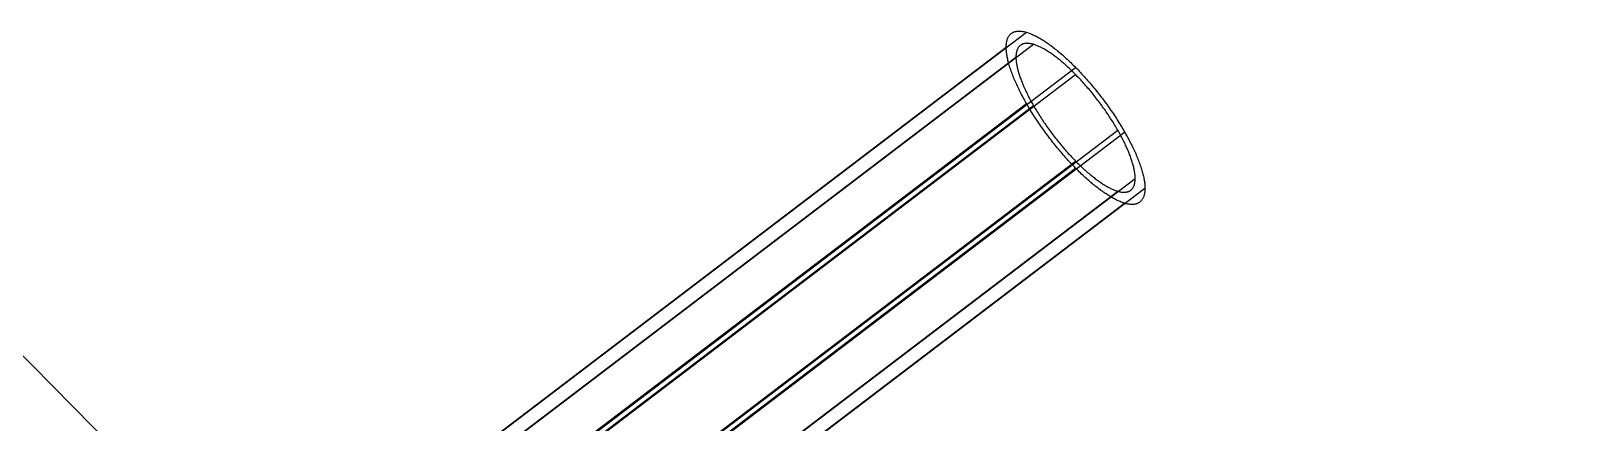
# Model space of a CAD drawing. Extents: x 0.1 to 1.91, y 6.56 to 8.08.
# Drawn here: x 1.3004 to 1.5954, y 7.9227 to 7.9969 of the extents above; entities that cross this region are included whole.
import ezdxf

# ---------------------------------------------------------------- set-up
doc = ezdxf.new("R2010")
doc.units = 0
doc.layers.get('0').update_dxf_attribs({"linetype": 'CONTINUOUS'})

msp = doc.modelspace()

# ---------------------------------------------------------------- linework, layer by layer
at = {"color": 1}
for points in [[(1.31775, 7.86643, -0.88474), (1.48889, 7.99672, -0.95507)], [(1.51132, 7.96715, -0.95525), (1.51131, 7.96699, -0.95556), (1.51131, 7.96683, -0.95587), (1.5113, 7.96667, -0.95619), (1.51128, 7.96652, -0.9565), (1.51127, 7.96637, -0.95682), (1.51124, 7.96623, -0.95714), (1.51122, 7.96609, -0.95746), (1.51119, 7.96596, -0.95778), (1.51116, 7.96583, -0.95811), (1.51112, 7.9657, -0.95843), (1.51108, 7.96558, -0.95876), (1.51103, 7.96546, -0.95908), (1.51098, 7.96535, -0.95941), (1.51093, 7.96524, -0.95974), (1.51087, 7.96514, -0.96007), (1.51081, 7.96504, -0.9604), (1.51074, 7.96495, -0.96073), (1.51067, 7.96486, -0.96107), (1.5106, 7.96478, -0.9614), (1.51052, 7.9647, -0.96173), (1.51044, 7.96462, -0.96207), (1.51036, 7.96455, -0.9624), (1.51027, 7.96449, -0.96273), (1.51018, 7.96443, -0.96306), (1.51009, 7.96437, -0.9634), (1.50999, 7.96432, -0.96373), (1.50988, 7.96428, -0.96406), (1.50978, 7.96424, -0.96439), (1.50967, 7.9642, -0.96473), (1.50956, 7.96417, -0.96506), (1.50944, 7.96415, -0.96539), (1.50932, 7.96413, -0.96571), (1.5092, 7.96411, -0.96604), (1.50907, 7.9641, -0.96637), (1.50894, 7.9641, -0.96669), (1.50881, 7.9641, -0.96702), (1.50867, 7.9641, -0.96734), (1.50853, 7.96411, -0.96766), (1.50839, 7.96413, -0.96798), (1.50824, 7.96415, -0.9683), (1.50809, 7.96417, -0.96862), (1.50794, 7.9642, -0.96893), (1.50779, 7.96424, -0.96924), (1.50763, 7.96428, -0.96955), (1.50747, 7.96432, -0.96986), (1.5073, 7.96437, -0.97017), (1.50714, 7.96443, -0.97047), (1.50697, 7.96449, -0.97077), (1.5068, 7.96455, -0.97107), (1.50662, 7.96462, -0.97137), (1.50645, 7.96469, -0.97166), (1.50627, 7.96477, -0.97195), (1.50608, 7.96486, -0.97224), (1.5059, 7.96495, -0.97252), (1.50571, 7.96504, -0.97281), (1.50552, 7.96514, -0.97308), (1.50533, 7.96524, -0.97336), (1.50514, 7.96535, -0.97363), (1.50494, 7.96546, -0.9739), (1.50475, 7.96557, -0.97417), (1.50455, 7.9657, -0.97443), (1.50435, 7.96582, -0.97468), (1.50414, 7.96595, -0.97494), (1.50394, 7.96609, -0.97519), (1.50373, 7.96622, -0.97544), (1.50352, 7.96637, -0.97568), (1.50331, 7.96652, -0.97592), (1.5031, 7.96667, -0.97615), (1.50289, 7.96682, -0.97638), (1.50267, 7.96698, -0.97661), (1.50245, 7.96715, -0.97683), (1.50224, 7.96732, -0.97705), (1.50202, 7.96749, -0.97726), (1.5018, 7.96766, -0.97747), (1.50158, 7.96784, -0.97767), (1.50136, 7.96803, -0.97787), (1.50113, 7.96822, -0.97806), (1.50091, 7.96841, -0.97825), (1.50068, 7.9686, -0.97844), (1.50046, 7.9688, -0.97862), (1.50023, 7.96901, -0.97879), (1.50001, 7.96921, -0.97896), (1.49978, 7.96942, -0.97913), (1.49955, 7.96963, -0.97929), (1.49932, 7.96985, -0.97944), (1.49909, 7.97007, -0.97959), (1.49886, 7.97029, -0.97974), (1.49864, 7.97052, -0.97988), (1.49841, 7.97075, -0.98001), (1.49818, 7.97098, -0.98014), (1.49795, 7.97121, -0.98026), (1.49772, 7.97145, -0.98038), (1.49749, 7.97169, -0.98049), (1.49726, 7.97193, -0.9806), (1.49703, 7.97218, -0.9807), (1.4968, 7.97243, -0.9808), (1.49658, 7.97268, -0.98089), (1.49635, 7.97293, -0.98097), (1.49612, 7.97319, -0.98105), (1.49589, 7.97344, -0.98113), (1.49567, 7.9737, -0.98119), (1.49544, 7.97397, -0.98125), (1.49522, 7.97423, -0.98131), (1.495, 7.9745, -0.98136), (1.49478, 7.97476, -0.98141), (1.49455, 7.97503, -0.98145), (1.49433, 7.9753, -0.98148), (1.49412, 7.97558, -0.98151), (1.4939, 7.97585, -0.98153), (1.49368, 7.97613, -0.98154), (1.49347, 7.9764, -0.98155), (1.49325, 7.97668, -0.98156), (1.49304, 7.97696, -0.98156), (1.49283, 7.97724, -0.98155), (1.49262, 7.97752, -0.98153), (1.49242, 7.9778, -0.98152), (1.49221, 7.97809, -0.98149), (1.49201, 7.97837, -0.98146), (1.49181, 7.97865, -0.98142), (1.49161, 7.97894, -0.98138), (1.49141, 7.97923, -0.98133), (1.49121, 7.97951, -0.98128), (1.49102, 7.9798, -0.98122), (1.49083, 7.98008, -0.98115), (1.49064, 7.98037, -0.98108), (1.49045, 7.98066, -0.98101), (1.49027, 7.98094, -0.98092), (1.49009, 7.98123, -0.98084), (1.48991, 7.98152, -0.98074), (1.48973, 7.9818, -0.98064), (1.48956, 7.98209, -0.98054), (1.48938, 7.98237, -0.98043), (1.48922, 7.98266, -0.98031), (1.48905, 7.98294, -0.98019), (1.48889, 7.98322, -0.98007), (1.48872, 7.98351, -0.97993), (1.48857, 7.98379, -0.9798), (1.48841, 7.98407, -0.97966), (1.48826, 7.98435, -0.97951), (1.48811, 7.98463, -0.97936), (1.48796, 7.9849, -0.9792), (1.48782, 7.98518, -0.97903), (1.48768, 7.98545, -0.97887), (1.48755, 7.98572, -0.97869), (1.48741, 7.986, -0.97852), (1.48728, 7.98627, -0.97833), (1.48716, 7.98653, -0.97814), (1.48703, 7.9868, -0.97795), (1.48691, 7.98706, -0.97775), (1.4868, 7.98732, -0.97755), (1.48668, 7.98758, -0.97735), (1.48657, 7.98784, -0.97714), (1.48647, 7.9881, -0.97692), (1.48637, 7.98835, -0.9767), (1.48627, 7.9886, -0.97648), (1.48617, 7.98885, -0.97625), (1.48608, 7.98909, -0.97602), (1.48599, 7.98934, -0.97578), (1.48591, 7.98958, -0.97554), (1.48583, 7.98982, -0.97529), (1.48575, 7.99005, -0.97504), (1.48568, 7.99028, -0.97479), (1.48561, 7.99051, -0.97454), (1.48555, 7.99074, -0.97428), (1.48548, 7.99096, -0.97401), (1.48543, 7.99118, -0.97374), (1.48537, 7.9914, -0.97347), (1.48532, 7.99161, -0.9732), (1.48528, 7.99182, -0.97292), (1.48524, 7.99203, -0.97264), (1.4852, 7.99223, -0.97236), (1.48516, 7.99243, -0.97207), (1.48513, 7.99262, -0.97178), (1.48511, 7.99281, -0.97149), (1.48509, 7.993, -0.9712), (1.48507, 7.99319, -0.9709), (1.48505, 7.99337, -0.9706), (1.48504, 7.99354, -0.9703), (1.48504, 7.99372, -0.96999), (1.48504, 7.99389, -0.96968), (1.48504, 7.99405, -0.96937), (1.48504, 7.99421, -0.96906), (1.48505, 7.99437, -0.96875), (1.48507, 7.99452, -0.96843), (1.48509, 7.99467, -0.96812), (1.48511, 7.99481, -0.9678), (1.48513, 7.99495, -0.96748), (1.48516, 7.99508, -0.96715), (1.4852, 7.99521, -0.96683), (1.48524, 7.99534, -0.9665), (1.48528, 7.99546, -0.96618), (1.48532, 7.99558, -0.96585), (1.48537, 7.99569, -0.96552), (1.48543, 7.9958, -0.96519), (1.48548, 7.9959, -0.96486), (1.48555, 7.996, -0.96453), (1.48561, 7.99609, -0.9642), (1.48568, 7.99618, -0.96387), (1.48575, 7.99626, -0.96354), (1.48583, 7.99634, -0.9632), (1.48591, 7.99642, -0.96287), (1.48599, 7.99649, -0.96254), (1.48608, 7.99655, -0.9622), (1.48617, 7.99661, -0.96187), (1.48627, 7.99667, -0.96154), (1.48637, 7.99672, -0.96121), (1.48647, 7.99676, -0.96087), (1.48657, 7.9968, -0.96054), (1.48668, 7.99684, -0.96021), (1.4868, 7.99687, -0.95988), (1.48691, 7.99689, -0.95955), (1.48703, 7.99691, -0.95922), (1.48716, 7.99693, -0.95889), (1.48728, 7.99694, -0.95857), (1.48741, 7.99694, -0.95824), (1.48755, 7.99694, -0.95792), (1.48768, 7.99694, -0.95759), (1.48782, 7.99693, -0.95727), (1.48796, 7.99691, -0.95695), (1.48811, 7.99689, -0.95664), (1.48826, 7.99687, -0.95632), (1.48841, 7.99684, -0.956), (1.48857, 7.9968, -0.95569), (1.48872, 7.99676, -0.95538), (1.48889, 7.99672, -0.95507), (1.48905, 7.99667, -0.95477), (1.48922, 7.99661, -0.95446), (1.48938, 7.99655, -0.95416), (1.48956, 7.99649, -0.95386), (1.48973, 7.99642, -0.95357), (1.48991, 7.99635, -0.95327), (1.49009, 7.99627, -0.95298), (1.49027, 7.99618, -0.9527), (1.49045, 7.99609, -0.95241), (1.49064, 7.996, -0.95213), (1.49083, 7.9959, -0.95185), (1.49102, 7.9958, -0.95158), (1.49121, 7.99569, -0.9513), (1.49141, 7.99558, -0.95104), (1.49161, 7.99547, -0.95077), (1.49181, 7.99534, -0.95051), (1.49201, 7.99522, -0.95025), (1.49221, 7.99509, -0.95), (1.49242, 7.99495, -0.94975), (1.49262, 7.99482, -0.9495), (1.49283, 7.99467, -0.94926), (1.49304, 7.99452, -0.94902), (1.49325, 7.99437, -0.94878), (1.49347, 7.99422, -0.94855), (1.49368, 7.99406, -0.94833), (1.4939, 7.99389, -0.94811), (1.49412, 7.99372, -0.94789), (1.49433, 7.99355, -0.94768), (1.49455, 7.99338, -0.94747), (1.49478, 7.99319, -0.94726), (1.495, 7.99301, -0.94707), (1.49522, 7.99282, -0.94687), (1.49544, 7.99263, -0.94668), (1.49567, 7.99244, -0.9465), (1.49589, 7.99224, -0.94632), (1.49612, 7.99203, -0.94614), (1.49635, 7.99183, -0.94597), (1.49658, 7.99162, -0.94581), (1.4968, 7.99141, -0.94565), (1.49703, 7.99119, -0.94549), (1.49726, 7.99097, -0.94534), (1.49749, 7.99075, -0.9452), (1.49772, 7.99052, -0.94506), (1.49795, 7.99029, -0.94492), (1.49818, 7.99006, -0.9448), (1.49841, 7.98983, -0.94467), (1.49864, 7.98959, -0.94455), (1.49886, 7.98935, -0.94444), (1.49909, 7.98911, -0.94433), (1.49932, 7.98886, -0.94423), (1.49955, 7.98861, -0.94414), (1.49978, 7.98836, -0.94405), (1.50001, 7.98811, -0.94396), (1.50023, 7.98785, -0.94388), (1.50046, 7.98759, -0.94381), (1.50068, 7.98734, -0.94374), (1.50091, 7.98707, -0.94368), (1.50113, 7.98681, -0.94362), (1.50136, 7.98654, -0.94357), (1.50158, 7.98628, -0.94353), (1.5018, 7.98601, -0.94349), (1.50202, 7.98574, -0.94346), (1.50224, 7.98546, -0.94343), (1.50245, 7.98519, -0.94341), (1.50267, 7.98491, -0.94339), (1.50289, 7.98464, -0.94338), (1.5031, 7.98436, -0.94338), (1.50331, 7.98408, -0.94338), (1.50352, 7.9838, -0.94339), (1.50373, 7.98352, -0.9434), (1.50394, 7.98324, -0.94342), (1.50414, 7.98295, -0.94345), (1.50435, 7.98267, -0.94348), (1.50455, 7.98238, -0.94351), (1.50475, 7.9821, -0.94356), (1.50494, 7.98181, -0.9436), (1.50514, 7.98153, -0.94366), (1.50533, 7.98124, -0.94372), (1.50552, 7.98096, -0.94378), (1.50571, 7.98067, -0.94385), (1.5059, 7.98038, -0.94393), (1.50608, 7.9801, -0.94401), (1.50627, 7.97981, -0.9441), (1.50645, 7.97952, -0.94419), (1.50662, 7.97924, -0.94429), (1.5068, 7.97895, -0.9444), (1.50697, 7.97867, -0.94451), (1.50714, 7.97838, -0.94462), (1.5073, 7.9781, -0.94474), (1.50747, 7.97782, -0.94487), (1.50763, 7.97753, -0.945), (1.50779, 7.97725, -0.94514), (1.50794, 7.97697, -0.94528), (1.50809, 7.97669, -0.94543), (1.50824, 7.97641, -0.94558), (1.50839, 7.97614, -0.94574), (1.50853, 7.97586, -0.9459), (1.50867, 7.97559, -0.94607), (1.50881, 7.97532, -0.94624), (1.50894, 7.97504, -0.94642), (1.50907, 7.97477, -0.9466), (1.5092, 7.97451, -0.94679), (1.50932, 7.97424, -0.94698), (1.50944, 7.97398, -0.94718), (1.50956, 7.97372, -0.94738), (1.50967, 7.97346, -0.94759), (1.50978, 7.9732, -0.9478), (1.50988, 7.97294, -0.94802), (1.50999, 7.97269, -0.94824), (1.51009, 7.97244, -0.94846), (1.51018, 7.97219, -0.94869), (1.51027, 7.97194, -0.94892), (1.51036, 7.9717, -0.94916), (1.51044, 7.97146, -0.9494), (1.51052, 7.97122, -0.94964), (1.5106, 7.97099, -0.94989), (1.51067, 7.97076, -0.95014), (1.51074, 7.97053, -0.9504), (1.51081, 7.9703, -0.95066), (1.51087, 7.97008, -0.95092), (1.51093, 7.96986, -0.95119), (1.51098, 7.96964, -0.95146), (1.51103, 7.96943, -0.95174), (1.51108, 7.96922, -0.95201), (1.51112, 7.96901, -0.95229), (1.51116, 7.96881, -0.95258), (1.51119, 7.96861, -0.95286), (1.51122, 7.96842, -0.95315), (1.51124, 7.96823, -0.95344), (1.51127, 7.96804, -0.95374), (1.51128, 7.96785, -0.95404), (1.5113, 7.96767, -0.95434), (1.51131, 7.9675, -0.95464), (1.51131, 7.96732, -0.95495), (1.51132, 7.96715, -0.95525)], [(1.3139, 7.8636, -0.89935), (1.48504, 7.99389, -0.96968)], [(1.31905, 7.86415, -0.88578), (1.49019, 7.99444, -0.95611)], [(1.50947, 7.96904, -0.95627), (1.50946, 7.96918, -0.956), (1.50946, 7.96933, -0.95574), (1.50945, 7.96948, -0.95548), (1.50944, 7.96964, -0.95522), (1.50942, 7.9698, -0.95497), (1.5094, 7.96996, -0.95472), (1.50938, 7.97012, -0.95446), (1.50936, 7.97029, -0.95422), (1.50933, 7.97046, -0.95397), (1.50929, 7.97063, -0.95373), (1.50926, 7.97081, -0.95349), (1.50922, 7.97099, -0.95325), (1.50918, 7.97118, -0.95301), (1.50913, 7.97136, -0.95278), (1.50908, 7.97155, -0.95255), (1.50903, 7.97174, -0.95232), (1.50897, 7.97194, -0.9521), (1.50891, 7.97213, -0.95188), (1.50885, 7.97233, -0.95166), (1.50879, 7.97253, -0.95145), (1.50872, 7.97274, -0.95124), (1.50864, 7.97294, -0.95103), (1.50857, 7.97315, -0.95083), (1.50849, 7.97336, -0.95063), (1.50841, 7.97358, -0.95043), (1.50832, 7.97379, -0.95024), (1.50824, 7.97401, -0.95005), (1.50814, 7.97423, -0.94987), (1.50805, 7.97445, -0.94968), (1.50795, 7.97467, -0.94951), (1.50785, 7.9749, -0.94933), (1.50775, 7.97513, -0.94916), (1.50764, 7.97535, -0.949), (1.50754, 7.97558, -0.94884), (1.50742, 7.97582, -0.94868), (1.50731, 7.97605, -0.94853), (1.50719, 7.97628, -0.94838), (1.50707, 7.97652, -0.94823), (1.50695, 7.97675, -0.94809), (1.50682, 7.97699, -0.94796), (1.5067, 7.97723, -0.94783), (1.50657, 7.97747, -0.9477), (1.50643, 7.97771, -0.94758), (1.5063, 7.97795, -0.94746), (1.50616, 7.9782, -0.94735), (1.50602, 7.97844, -0.94724), (1.50588, 7.97868, -0.94714), (1.50573, 7.97893, -0.94704), (1.50558, 7.97917, -0.94694), (1.50543, 7.97942, -0.94685), (1.50528, 7.97966, -0.94677), (1.50513, 7.97991, -0.94669), (1.50497, 7.98016, -0.94661), (1.50481, 7.9804, -0.94654), (1.50465, 7.98065, -0.94647), (1.50449, 7.98089, -0.94641), (1.50433, 7.98114, -0.94636), (1.50416, 7.98139, -0.94631), (1.50399, 7.98163, -0.94626), (1.50382, 7.98188, -0.94622), (1.50365, 7.98212, -0.94618), (1.50348, 7.98237, -0.94615), (1.5033, 7.98261, -0.94612), (1.50313, 7.98285, -0.9461), (1.50295, 7.9831, -0.94609), (1.50277, 7.98334, -0.94608), (1.50259, 7.98358, -0.94607), (1.50241, 7.98382, -0.94607), (1.50222, 7.98406, -0.94607), (1.50204, 7.9843, -0.94608), (1.50185, 7.98453, -0.94609), (1.50167, 7.98477, -0.94611), (1.50148, 7.985, -0.94614), (1.50129, 7.98523, -0.94616), (1.5011, 7.98547, -0.9462), (1.50091, 7.9857, -0.94624), (1.50072, 7.98592, -0.94628), (1.50052, 7.98615, -0.94633), (1.50033, 7.98638, -0.94638), (1.50014, 7.9866, -0.94644), (1.49994, 7.98682, -0.9465), (1.49975, 7.98704, -0.94657), (1.49955, 7.98726, -0.94664), (1.49936, 7.98747, -0.94672), (1.49916, 7.98768, -0.9468), (1.49896, 7.9879, -0.94689), (1.49877, 7.9881, -0.94698), (1.49857, 7.98831, -0.94708), (1.49837, 7.98852, -0.94718), (1.49818, 7.98872, -0.94728), (1.49798, 7.98892, -0.94739), (1.49778, 7.98911, -0.94751), (1.49759, 7.98931, -0.94763), (1.49739, 7.9895, -0.94775), (1.49719, 7.98969, -0.94788), (1.497, 7.98987, -0.94802), (1.4968, 7.99006, -0.94815), (1.49661, 7.99024, -0.94829), (1.49641, 7.99041, -0.94844), (1.49622, 7.99059, -0.94859), (1.49602, 7.99076, -0.94875), (1.49583, 7.99093, -0.9489), (1.49564, 7.99109, -0.94907), (1.49545, 7.99125, -0.94923), (1.49525, 7.99141, -0.94941), (1.49506, 7.99156, -0.94958), (1.49488, 7.99172, -0.94976), (1.49469, 7.99186, -0.94994), (1.4945, 7.99201, -0.95013), (1.49432, 7.99215, -0.95032), (1.49413, 7.99229, -0.95051), (1.49395, 7.99242, -0.95071), (1.49377, 7.99255, -0.95091), (1.49358, 7.99268, -0.95112), (1.49341, 7.9928, -0.95133), (1.49323, 7.99292, -0.95154), (1.49305, 7.99304, -0.95175), (1.49288, 7.99315, -0.95197), (1.4927, 7.99326, -0.95219), (1.49253, 7.99336, -0.95242), (1.49236, 7.99346, -0.95265), (1.49219, 7.99356, -0.95288), (1.49203, 7.99365, -0.95311), (1.49186, 7.99374, -0.95335), (1.4917, 7.99382, -0.95359), (1.49154, 7.9939, -0.95383), (1.49138, 7.99398, -0.95407), (1.49123, 7.99405, -0.95432), (1.49107, 7.99412, -0.95457), (1.49092, 7.99418, -0.95482), (1.49077, 7.99424, -0.95508), (1.49062, 7.9943, -0.95533), (1.49048, 7.99435, -0.95559), (1.49033, 7.99439, -0.95585), (1.49019, 7.99444, -0.95611), (1.49006, 7.99447, -0.95638), (1.48992, 7.99451, -0.95665), (1.48979, 7.99454, -0.95691), (1.48966, 7.99456, -0.95719), (1.48953, 7.99459, -0.95746), (1.4894, 7.9946, -0.95773), (1.48928, 7.99462, -0.958), (1.48916, 7.99462, -0.95828), (1.48904, 7.99463, -0.95856), (1.48893, 7.99463, -0.95884), (1.48882, 7.99462, -0.95912), (1.48871, 7.99461, -0.9594), (1.4886, 7.9946, -0.95968), (1.4885, 7.99458, -0.95996), (1.4884, 7.99456, -0.96024), (1.4883, 7.99454, -0.96053), (1.48821, 7.99451, -0.96081), (1.48812, 7.99447, -0.9611), (1.48803, 7.99443, -0.96138), (1.48795, 7.99439, -0.96167), (1.48786, 7.99434, -0.96196), (1.48778, 7.99429, -0.96224), (1.48771, 7.99424, -0.96253), (1.48764, 7.99418, -0.96281), (1.48757, 7.99411, -0.9631), (1.4875, 7.99405, -0.96339), (1.48744, 7.99397, -0.96367), (1.48738, 7.9939, -0.96396), (1.48732, 7.99382, -0.96424), (1.48727, 7.99373, -0.96453), (1.48722, 7.99364, -0.96481), (1.48718, 7.99355, -0.96509), (1.48713, 7.99346, -0.96537), (1.48709, 7.99336, -0.96566), (1.48706, 7.99325, -0.96594), (1.48703, 7.99314, -0.96622), (1.487, 7.99303, -0.96649), (1.48697, 7.99292, -0.96677), (1.48695, 7.9928, -0.96705), (1.48693, 7.99267, -0.96732), (1.48691, 7.99255, -0.96759), (1.4869, 7.99242, -0.96786), (1.48689, 7.99228, -0.96813), (1.48689, 7.99214, -0.9684), (1.48689, 7.992, -0.96867), (1.48689, 7.99186, -0.96893), (1.48689, 7.99171, -0.96919), (1.4869, 7.99156, -0.96945), (1.48691, 7.9914, -0.96971), (1.48693, 7.99124, -0.96997), (1.48695, 7.99108, -0.97022), (1.48697, 7.99092, -0.97047), (1.487, 7.99075, -0.97072), (1.48703, 7.99058, -0.97097), (1.48706, 7.99041, -0.97121), (1.48709, 7.99023, -0.97145), (1.48713, 7.99005, -0.97169), (1.48718, 7.98986, -0.97192), (1.48722, 7.98968, -0.97216), (1.48727, 7.98949, -0.97239), (1.48732, 7.9893, -0.97261), (1.48738, 7.9891, -0.97284), (1.48744, 7.98891, -0.97306), (1.4875, 7.98871, -0.97327), (1.48757, 7.98851, -0.97349), (1.48764, 7.9883, -0.9737), (1.48771, 7.9881, -0.9739), (1.48778, 7.98789, -0.97411), (1.48786, 7.98768, -0.97431), (1.48795, 7.98746, -0.9745), (1.48803, 7.98725, -0.9747), (1.48812, 7.98703, -0.97488), (1.48821, 7.98681, -0.97507), (1.4883, 7.98659, -0.97525), (1.4884, 7.98637, -0.97543), (1.4885, 7.98614, -0.9756), (1.4886, 7.98591, -0.97577), (1.48871, 7.98569, -0.97594), (1.48882, 7.98546, -0.9761), (1.48893, 7.98522, -0.97626), (1.48904, 7.98499, -0.97641), (1.48916, 7.98476, -0.97656), (1.48928, 7.98452, -0.9767), (1.4894, 7.98429, -0.97684), (1.48953, 7.98405, -0.97698), (1.48966, 7.98381, -0.97711), (1.48979, 7.98357, -0.97723), (1.48992, 7.98333, -0.97736), (1.49006, 7.98309, -0.97747), (1.49019, 7.98284, -0.97759), (1.49033, 7.9826, -0.9777), (1.49048, 7.98236, -0.9778), (1.49062, 7.98211, -0.9779), (1.49077, 7.98187, -0.97799), (1.49092, 7.98162, -0.97808), (1.49107, 7.98138, -0.97817), (1.49123, 7.98113, -0.97825), (1.49138, 7.98088, -0.97832), (1.49154, 7.98064, -0.9784), (1.4917, 7.98039, -0.97846), (1.49186, 7.98015, -0.97852), (1.49203, 7.9799, -0.97858), (1.49219, 7.97965, -0.97863), (1.49236, 7.97941, -0.97868), (1.49253, 7.97916, -0.97872), (1.4927, 7.97892, -0.97875), (1.49288, 7.97867, -0.97878), (1.49305, 7.97843, -0.97881), (1.49323, 7.97819, -0.97883), (1.49341, 7.97794, -0.97885), (1.49358, 7.9777, -0.97886), (1.49377, 7.97746, -0.97887), (1.49395, 7.97722, -0.97887), (1.49413, 7.97698, -0.97886), (1.49432, 7.97674, -0.97886), (1.4945, 7.97651, -0.97884), (1.49469, 7.97627, -0.97882), (1.49488, 7.97604, -0.9788), (1.49506, 7.97581, -0.97877), (1.49525, 7.97557, -0.97874), (1.49545, 7.97534, -0.9787), (1.49564, 7.97512, -0.97866), (1.49583, 7.97489, -0.97861), (1.49602, 7.97466, -0.97856), (1.49622, 7.97444, -0.9785), (1.49641, 7.97422, -0.97843), (1.49661, 7.974, -0.97837), (1.4968, 7.97378, -0.97829), (1.497, 7.97357, -0.97822), (1.49719, 7.97335, -0.97813), (1.49739, 7.97314, -0.97805), (1.49759, 7.97294, -0.97796), (1.49778, 7.97273, -0.97786), (1.49798, 7.97252, -0.97776), (1.49818, 7.97232, -0.97765), (1.49837, 7.97212, -0.97754), (1.49857, 7.97193, -0.97743), (1.49877, 7.97173, -0.97731), (1.49896, 7.97154, -0.97718), (1.49916, 7.97135, -0.97705), (1.49936, 7.97117, -0.97692), (1.49955, 7.97098, -0.97678), (1.49975, 7.9708, -0.97664), (1.49994, 7.97063, -0.9765), (1.50014, 7.97045, -0.97634), (1.50033, 7.97028, -0.97619), (1.50052, 7.97011, -0.97603), (1.50072, 7.96995, -0.97587), (1.50091, 7.96979, -0.9757), (1.5011, 7.96963, -0.97553), (1.50129, 7.96948, -0.97535), (1.50148, 7.96932, -0.97518), (1.50167, 7.96918, -0.97499), (1.50185, 7.96903, -0.97481), (1.50204, 7.96889, -0.97462), (1.50222, 7.96875, -0.97442), (1.50241, 7.96862, -0.97422), (1.50259, 7.96849, -0.97402), (1.50277, 7.96836, -0.97382), (1.50295, 7.96824, -0.97361), (1.50313, 7.96812, -0.9734), (1.5033, 7.968, -0.97318), (1.50348, 7.96789, -0.97296), (1.50365, 7.96778, -0.97274), (1.50382, 7.96768, -0.97252), (1.50399, 7.96758, -0.97229), (1.50416, 7.96748, -0.97206), (1.50433, 7.96739, -0.97183), (1.50449, 7.9673, -0.97159), (1.50465, 7.96722, -0.97135), (1.50481, 7.96714, -0.97111), (1.50497, 7.96706, -0.97086), (1.50513, 7.96699, -0.97062), (1.50528, 7.96692, -0.97037), (1.50543, 7.96686, -0.97011), (1.50558, 7.9668, -0.96986), (1.50573, 7.96674, -0.9696), (1.50588, 7.96669, -0.96934), (1.50602, 7.96665, -0.96908), (1.50616, 7.9666, -0.96882), (1.5063, 7.96657, -0.96856), (1.50643, 7.96653, -0.96829), (1.50657, 7.9665, -0.96802), (1.5067, 7.96648, -0.96775), (1.50682, 7.96645, -0.96748), (1.50695, 7.96644, -0.96721), (1.50707, 7.96642, -0.96693), (1.50719, 7.96642, -0.96665), (1.50731, 7.96641, -0.96638), (1.50742, 7.96641, -0.9661), (1.50754, 7.96642, -0.96582), (1.50764, 7.96643, -0.96554), (1.50775, 7.96644, -0.96526), (1.50785, 7.96646, -0.96497), (1.50795, 7.96648, -0.96469), (1.50805, 7.9665, -0.96441), (1.50814, 7.96653, -0.96412), (1.50824, 7.96657, -0.96384), (1.50832, 7.96661, -0.96355), (1.50841, 7.96665, -0.96327), (1.50849, 7.9667, -0.96298), (1.50857, 7.96675, -0.96269), (1.50864, 7.9668, -0.96241), (1.50872, 7.96686, -0.96212), (1.50879, 7.96693, -0.96184), (1.50885, 7.96699, -0.96155), (1.50891, 7.96707, -0.96126), (1.50897, 7.96714, -0.96098), (1.50903, 7.96722, -0.96069), (1.50908, 7.96731, -0.96041), (1.50913, 7.9674, -0.96013), (1.50918, 7.96749, -0.95984), (1.50922, 7.96758, -0.95956), (1.50926, 7.96768, -0.95928), (1.50929, 7.96779, -0.959), (1.50933, 7.9679, -0.95872), (1.50936, 7.96801, -0.95844), (1.50938, 7.96812, -0.95817), (1.5094, 7.96824, -0.95789), (1.50942, 7.96837, -0.95762), (1.50944, 7.96849, -0.95734), (1.50945, 7.96862, -0.95707), (1.50946, 7.96876, -0.9568), (1.50946, 7.9689, -0.95653), (1.50947, 7.96904, -0.95627)], [(1.31575, 7.86172, -0.89833), (1.48689, 7.992, -0.96867)], [(1.32704, 7.85978, -0.87446), (1.49818, 7.99006, -0.9448)], [(1.32704, 7.85843, -0.87695), (1.49818, 7.98872, -0.94728)], [(1.31775, 7.85294, -0.90973), (1.48889, 7.98322, -0.98007)], [(1.31905, 7.85256, -0.90725), (1.49019, 7.98284, -0.97759)], [(1.33502, 7.84791, -0.87701), (1.50616, 7.9782, -0.94735)], [(1.33633, 7.84753, -0.87453), (1.50747, 7.97782, -0.94487)], [(1.32704, 7.84204, -0.90732), (1.49818, 7.97232, -0.97765)], [(1.32704, 7.84069, -0.90981), (1.49818, 7.97098, -0.98014)], [(1.33833, 7.83875, -0.88593), (1.50947, 7.96904, -0.95627)], [(1.33833, 7.83875, -0.88593), (1.50947, 7.96904, -0.95627)], [(1.33502, 7.83632, -0.89849), (1.50616, 7.9666, -0.96882)], [(1.34018, 7.83687, -0.88492), (1.51132, 7.96715, -0.95525)], [(1.34018, 7.83687, -0.88492), (1.51132, 7.96715, -0.95525)], [(1.33633, 7.83404, -0.89953), (1.50747, 7.96432, -0.96986)]]:
    msp.add_polyline3d(points, dxfattribs=at)
at = {"color": 9}
msp.add_polyline3d([(1.59539, 7.63372, -0.64023), (1.26226, 7.97256, -0.82316)], dxfattribs=at)
msp.add_polyline3d([(1.59539, 7.63372, -0.64023), (1.26226, 7.97256, -0.82316)], dxfattribs=at)

doc.saveas('drawing.dxf')
